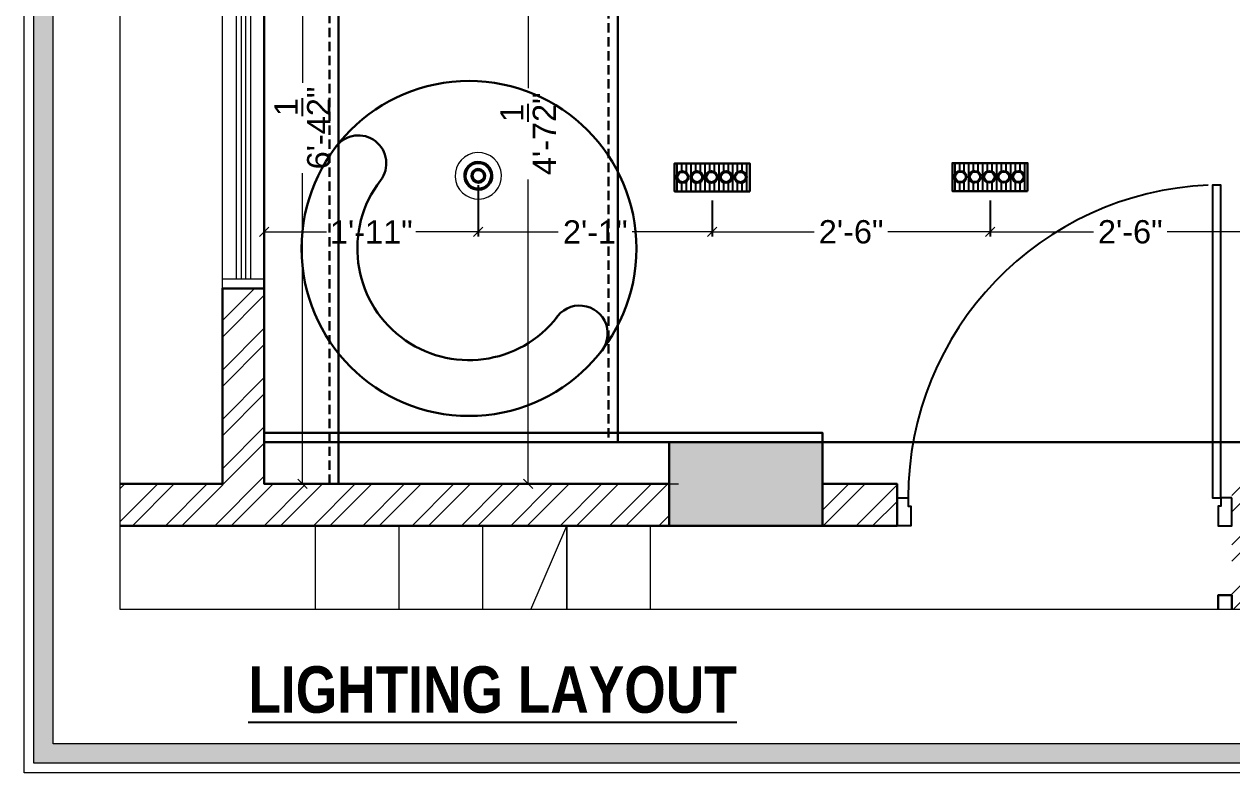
# Model space of a CAD drawing. Header units: millimetres. Extents: x 56222 to 3066687, y -650199 to -121287.
# Drawn here: x 131958.4 to 132088.2, y -184315.2 to -184234.8 of the extents above; entities that cross this region are included whole.
import ezdxf

# ---------------------------------------------------------------- set-up
doc = ezdxf.new("R2010")
doc.units = ezdxf.units.MM
doc.header["$MEASUREMENT"] = 0
doc.header["$PDMODE"] = 35
doc.linetypes.add('DASHEDX2', pattern=[1.5, 1, -0.5])
doc.layers.get('Defpoints').update_dxf_attribs({"color": 220})
for name, color, linetype in [('AR DOOR', 40, 'Continuous'), ('AR ELE-5', 134, 'Continuous'), ('AR HATCH-7', 7, 'Continuous')]:
    doc.layers.add(name, color=color, linetype=linetype)
for name, color, linetype, lineweight in [('COLUMN', 1, 'Continuous', 30), ('dim05', 1, 'Continuous', 13), ('Dimension', 10, 'DASHEDX2', 20), ('Electrical', 84, 'Continuous', 30), ('ELEVATION', 250, 'Continuous', 9), ('FIRST FLOOR', 7, 'Continuous', 9), ('FIRST FLOOR ( DW_RAIL )', 7, 'Continuous', 9), ('FIRST FLOOR_( PLine )_', 251, 'Continuous', 30), ('FIRST FLOOR_( STAIR )', 251, 'Continuous', 9), ('FURNITURE', 32, 'Continuous', 9), ('GF FALSE CEILING', 6, 'Continuous', 35), ('Labelling', 1, 'Continuous', 25), ('wall', 7, 'Continuous', 30), ('XX~SLAB ( BEAM )~ ( DIM )', 7, 'Continuous', 9)]:
    doc.layers.add(name, color=color, linetype=linetype, lineweight=lineweight)
doc.styles.add('Arial', font='arial.ttf')
doc.styles.get("Standard").update_dxf_attribs({"font": 'arial.ttf', "height": 6})
doc.styles.add('style4', font='ARIALN.TTF')
doc.dimstyles.new('ISO-25', dxfattribs={"dimtxt": 2.5, "dimasz": 1, "dimexe": 0.5, "dimexo": 1, "dimtad": 0, "dimdec": 1, "dimlunit": 4, "dimtxsty": 'Standard', "dimblk": 'OBLIQUE', "dimcen": 2.5, "dimclrd": 1, "dimclre": 1, "dimclrt": 5, "dimadec": 0, "dimazin": 0, "dimtfac": 1, "dimtdec": 1, "dimtmove": 0, "dimatfit": 3, "dimfxl": 1, "dimlwd": -1, "dimarcsym": 0})

# ---------------------------------------------------------------- blocks, each defined once
blk = doc.blocks.new('*U18')
for points in [[(0, 0), (0, 1120), (-30, 1120), (-30, 0)], [(40, 0), (0, 0), (0, -30), (-10, -30), (-10, -100), (40, -100)], [(-1160, 0), (-1120, 0), (-1120, -30), (-1110, -30), (-1110, -100), (-1160, -100)]]:
    blk.add_lwpolyline(points, close=True)
at = {"layer": 'AR ELE-5', "linetype": 'ByBlock', "ltscale": 15}
blk.add_arc((1.6, -0.7), 1121.6, 92.373, 179.9653, dxfattribs=at)
blk = doc.blocks.new('MASTER')
at = {"layer": 'FURNITURE', "color": 9, "lineweight": 30, "true_color": 0xc7c8ca}
blk.add_line((131357.19, -184215.94), (131357.19, -184062.94), dxfattribs=at)
blk.add_lwpolyline([(131409.19, -184211.44), (131349.19, -184211.44), (131349.19, -184210.44), (131409.19, -184210.44)], close=True, dxfattribs=at)
blk.add_circle((131371.2, -184190.64), 18, dxfattribs=at)
blk.add_circle((131371.2, -184190.64), 18, dxfattribs=at)
for centre, radius, start, end in [((131359.31, -184181.49), 3, 322.4256, 142.4256), ((131371.2, -184190.64), 12, 142.4256, 322.4256), ((131383.08, -184199.79), 3.02, 314.8302, 148.621)]:
    blk.add_arc(centre, radius, start, end, dxfattribs=at)
blk = doc.blocks.new('_Oblique')
at = {"layer": 'wall', "color": 0, "lineweight": -2}
blk.add_line((-0.5, -0.5), (0.5, 0.5), dxfattribs=at)
blk = doc.blocks.new('*D209')
at = {"layer": 'Defpoints', "color": 0, "lineweight": 30, "transparency": 16777216}
for p in [(131992.25, -184207.67), (131988.36, -184284.17), (131992.25, -184284.17)]:
    blk.add_point(p, dxfattribs=at)
at = {"layer": 'dim05', "color": 1, "linetype": 'Continuous', "lineweight": -2, "transparency": 16777216}
for p, q in [((131991.25, -184207.67), (131987.86, -184207.67)), ((131991.25, -184284.17), (131987.86, -184284.17))]:
    blk.add_line(p, q, dxfattribs=at)
at = {"layer": 'dim05', "color": 1, "linetype": 'Continuous', "transparency": 16777216}
for p, q in [((131988.36, -184207.67), (131988.36, -184241.06)), ((131988.36, -184284.17), (131988.36, -184250.79))]:
    blk.add_line(p, q, dxfattribs=at)
at = {"layer": 'dim05', "color": 1, "transparency": 16777216}
for p, rotation in [((131988.36, -184207.67), 90), ((131988.36, -184284.17), 270)]:
    blk.add_blockref('_Oblique', p, dxfattribs=dict(at, rotation=rotation))
at = {"layer": 'dim05', "color": 5, "lineweight": 25, "transparency": 16777216, "insert": (131988.36, -184245.92), "char_height": 2.5, "attachment_point": 5, "rotation": 90, "style": 'Arial'}
blk.add_mtext('6\'-4{\\H1x;\\S1/2;}"', dxfattribs=at)
blk = doc.blocks.new('asaasd')
at = {"layer": 'Electrical', "color": 5, "lineweight": 5, "ltscale": 8}
blk.add_ellipse((4539.27, 3683.15), major_axis=(1.69, -1.84), ratio=1, start_param=-0.785398, end_param=5.497787, dxfattribs=at)
at = {"layer": 'Electrical', "color": 5, "ltscale": 8}
for major_axis, start_param, end_param in [((1.02, -1.1), -0.785398, 5.497787), ((-1.01, -0.93), 0.785398, 7.068583), ((-0.544, -0.501), 0.785398, 7.068583), ((-0.453, -0.417), 0.785398, 7.068583)]:
    blk.add_ellipse((4539.27, 3683.15), major_axis=major_axis, ratio=1, start_param=start_param, end_param=end_param, dxfattribs=at)
blk = doc.blocks.new('*D602')
at = {"layer": 'Defpoints', "color": 0, "lineweight": 30, "transparency": 16777216}
for p in [(132016.01, -184228.61), (132012.6, -184284.17), (132013.43, -184284.17)]:
    blk.add_point(p, dxfattribs=at)
at = {"layer": 'dim05', "color": 1, "linetype": 'Continuous', "lineweight": -2, "transparency": 16777216}
for p, q in [((132015.01, -184228.61), (132012.1, -184228.61)), ((132012.43, -184284.17), (132012.1, -184284.17))]:
    blk.add_line(p, q, dxfattribs=at)
at = {"layer": 'dim05', "color": 1, "linetype": 'Continuous', "transparency": 16777216}
for p, q in [((132012.6, -184228.61), (132012.6, -184241.63)), ((132012.6, -184284.17), (132012.6, -184251.45))]:
    blk.add_line(p, q, dxfattribs=at)
at = {"layer": 'dim05', "color": 1, "transparency": 16777216}
for p, rotation in [((132012.6, -184228.61), 90), ((132012.6, -184284.17), 270)]:
    blk.add_blockref('_Oblique', p, dxfattribs=dict(at, rotation=rotation))
at = {"layer": 'dim05', "color": 5, "lineweight": 25, "transparency": 16777216, "insert": (132012.6, -184246.54), "char_height": 2.5, "attachment_point": 5, "rotation": 90, "style": 'Arial'}
blk.add_mtext('4\'-7{\\H1x;\\S1/2;}"', dxfattribs=at)
blk = doc.blocks.new('*D603')
at = {"layer": 'Defpoints', "color": 0, "lineweight": 30, "transparency": 16777216}
for p in [(131984.25, -184251.06), (132007.25, -184251.06), (131984.25, -184257.09)]:
    blk.add_point(p, dxfattribs=at)
at = {"layer": 'dim05', "color": 1, "linetype": 'Continuous', "lineweight": -2, "transparency": 16777216}
for p, q in [((131984.25, -184252.06), (131984.25, -184257.59)), ((132007.25, -184252.06), (132007.25, -184257.59))]:
    blk.add_line(p, q, dxfattribs=at)
at = {"layer": 'dim05', "color": 1, "linetype": 'Continuous', "transparency": 16777216}
for p, q in [((131984.25, -184257.09), (131990.94, -184257.09)), ((132007.25, -184257.09), (132000.55, -184257.09))]:
    blk.add_line(p, q, dxfattribs=at)
at = {"layer": 'dim05', "color": 1, "transparency": 16777216, "rotation": 180}
blk.add_blockref('_Oblique', (131984.25, -184257.09), dxfattribs=at)
at = {"layer": 'dim05', "color": 1, "transparency": 16777216}
blk.add_blockref('_Oblique', (132007.25, -184257.09), dxfattribs=at)
at = {"layer": 'dim05', "color": 5, "lineweight": 25, "transparency": 16777216, "insert": (131995.75, -184257.09), "char_height": 2.5, "attachment_point": 5, "style": 'Arial'}
blk.add_mtext('1\'-11"', dxfattribs=at)
blk = doc.blocks.new('*D604')
at = {"layer": 'Defpoints', "color": 0, "lineweight": 30, "transparency": 16777216}
for p in [(132007.25, -184251.06), (132032.38, -184252.73), (132032.38, -184257.09)]:
    blk.add_point(p, dxfattribs=at)
at = {"layer": 'dim05', "color": 1, "linetype": 'Continuous', "lineweight": -2, "transparency": 16777216}
for p, q in [((132007.25, -184252.06), (132007.25, -184257.59)), ((132032.38, -184253.73), (132032.38, -184257.59))]:
    blk.add_line(p, q, dxfattribs=at)
at = {"layer": 'dim05', "color": 1, "linetype": 'Continuous', "transparency": 16777216}
for p, q in [((132007.25, -184257.09), (132015.85, -184257.09)), ((132032.38, -184257.09), (132023.78, -184257.09))]:
    blk.add_line(p, q, dxfattribs=at)
at = {"layer": 'dim05', "color": 1, "transparency": 16777216, "rotation": 180}
blk.add_blockref('_Oblique', (132007.25, -184257.09), dxfattribs=at)
at = {"layer": 'dim05', "color": 1, "transparency": 16777216}
blk.add_blockref('_Oblique', (132032.38, -184257.09), dxfattribs=at)
at = {"layer": 'dim05', "color": 5, "lineweight": 25, "transparency": 16777216, "insert": (132019.82, -184257.09), "char_height": 2.5, "attachment_point": 5, "style": 'Arial'}
blk.add_mtext('2\'-1"', dxfattribs=at)
blk = doc.blocks.new('*D605')
at = {"layer": 'Defpoints', "color": 0, "lineweight": 30, "transparency": 16777216}
for p in [(132032.38, -184252.73), (132062.25, -184252.7), (132062.25, -184257.09)]:
    blk.add_point(p, dxfattribs=at)
at = {"layer": 'dim05', "color": 1, "linetype": 'Continuous', "lineweight": -2, "transparency": 16777216}
for p, q in [((132032.38, -184253.73), (132032.38, -184257.59)), ((132062.25, -184253.7), (132062.25, -184257.59))]:
    blk.add_line(p, q, dxfattribs=at)
at = {"layer": 'dim05', "color": 1, "linetype": 'Continuous', "transparency": 16777216}
for p, q in [((132032.38, -184257.09), (132043.35, -184257.09)), ((132062.25, -184257.09), (132051.28, -184257.09))]:
    blk.add_line(p, q, dxfattribs=at)
at = {"layer": 'dim05', "color": 1, "transparency": 16777216, "rotation": 180}
blk.add_blockref('_Oblique', (132032.38, -184257.09), dxfattribs=at)
at = {"layer": 'dim05', "color": 1, "transparency": 16777216}
blk.add_blockref('_Oblique', (132062.25, -184257.09), dxfattribs=at)
at = {"layer": 'dim05', "color": 5, "lineweight": 25, "transparency": 16777216, "insert": (132047.32, -184257.09), "char_height": 2.5, "attachment_point": 5, "style": 'Arial'}
blk.add_mtext('2\'-6"', dxfattribs=at)
blk = doc.blocks.new('*D606')
at = {"layer": 'Defpoints', "color": 0, "lineweight": 30, "transparency": 16777216}
for p in [(132062.25, -184252.7), (132092.38, -184252.73), (132092.38, -184257.09)]:
    blk.add_point(p, dxfattribs=at)
at = {"layer": 'dim05', "color": 1, "linetype": 'Continuous', "lineweight": -2, "transparency": 16777216}
for p, q in [((132062.25, -184253.7), (132062.25, -184257.59)), ((132092.38, -184253.73), (132092.38, -184257.59))]:
    blk.add_line(p, q, dxfattribs=at)
at = {"layer": 'dim05', "color": 1, "linetype": 'Continuous', "transparency": 16777216}
for p, q in [((132062.25, -184257.09), (132073.35, -184257.09)), ((132092.38, -184257.09), (132081.28, -184257.09))]:
    blk.add_line(p, q, dxfattribs=at)
at = {"layer": 'dim05', "color": 1, "transparency": 16777216, "rotation": 180}
blk.add_blockref('_Oblique', (132062.25, -184257.09), dxfattribs=at)
at = {"layer": 'dim05', "color": 1, "transparency": 16777216}
blk.add_blockref('_Oblique', (132092.38, -184257.09), dxfattribs=at)
at = {"layer": 'dim05', "color": 5, "lineweight": 25, "transparency": 16777216, "insert": (132077.32, -184257.09), "char_height": 2.5, "attachment_point": 5, "style": 'Arial'}
blk.add_mtext('2\'-6"', dxfattribs=at)

msp = doc.modelspace()

# ---------------------------------------------------------------- hatches: boundary and pattern name
at = {"layer": 'AR HATCH-7', "lineweight": 9, "true_color": 0x939598}
h = msp.add_hatch(dxfattribs=at)
h.set_pattern_fill('ANSI32', color=252, scale=10)
h.set_pattern_definition([(45, (935.793, -904.3916), (-2.65165043, 2.65165043), []), (45, (937.5608, -904.3916), (-2.65165043, 2.65165043), [])])
h.paths.add_polyline_path([(132169.75, -184267.67), (132165.25, -184267.67), (132165.25, -184282.17), (132165.25, -184284.17), (132088.25, -184284.17), (132088.25, -184297.66), (132092.75, -184297.66), (132092.75, -184288.67), (132165.25, -184288.67), (132165.25, -184297.66), (132169.75, -184297.66), (132169.75, -184288.67)])
h.paths.add_polyline_path([(132088.75, -184122.17), (132009.25, -184122.17), (132009.25, -184131.17), (132088.75, -184131.17)])
h.paths.add_polyline_path([(132169.75, -184122.17), (132165.25, -184122.17), (132103.75, -184122.17), (132103.75, -184131.17), (132120.49, -184131.17), (132165.25, -184131.17), (132165.25, -184221.17), (132165.25, -184224.17), (132167.75, -184224.17), (132169.75, -184224.17)])
h.paths.add_polyline_path([(132169.75, -184252.67), (132169.75, -184252.17), (132165.25, -184252.17), (132165.25, -184267.67), (132169.75, -184267.67)])
h.paths.add_polyline_path([(131984.25, -184263.17), (131979.75, -184263.17), (131979.75, -184284.17), (131968.77, -184284.17), (131968.77, -184288.67), (132027.75, -184288.67), (132027.75, -184284.17), (131984.25, -184284.17)])
h.paths.add_polyline_path([(132028.75, -184284.17), (132028.75, -184288.67)], flags=17)
h.paths.add_polyline_path([(132044.25, -184284.17), (132044.25, -184288.67), (132052.25, -184288.67), (132052.25, -184285.67), (132052.25, -184284.17)])
at = {"layer": 'AR HATCH-7', "lineweight": 15, "true_color": 0x939598}
h = msp.add_hatch(dxfattribs=at)
h.set_pattern_fill('AR-CONC', color=252, angle=45)
h.set_pattern_definition([(95, (935.793, -68.233), (5.51551999, 4.62807079), [0.75, -8.25]), (40, (935.793, -68.233), (-6.29992167, 4.3376815), [0.6, -6.6]), (145.4514445, (936.253, -67.847), (-0.78440164, 8.96575221), [0.63740192, -7.01142112]), (91.1842, (934.379, -66.819), (8.71693388, 6.37613776), [1.125, -12.375]), (141.6356355, (935.105, -66.287), (-0.2790007, 13.4971167), [0.9561034, -10.5171376]), (36.184164, (934.379, -66.819), (-0.2790007, 13.4971167), [0.9, -9.9]), (66, (935.4395, -66.465), (7.06771572, 1.37382476), [0.75, -8.25]), (11, (935.4395, -66.465), (-3.40708593, 6.84808435), [0.6, -6.6]), (116.4514447, (936.0285, -66.3506), (3.66062975, 8.22190906), [0.6374019, -7.01142112]), (82.5, (935.793, -68.2328), (-2.267931853, 2.439898176), [0, -6.52, 0, -6.7, 0, -6.625]), (52.5, (935.793, -68.2328), (-0.92872942, 4.6490945), [0, -3.82, 0, -6.37, 0, -2.525]), (12.5, (934.2162, -69.8097), (3.934181673, 3.615207618), [0, -2.5, 0, -7.8, 0, -10.35]), (2.5, (933.509, -70.517), (3.41589983, 4.83159807), [0, -3.25, 0, -5.18, 0, -7.35])])
h.paths.add_polyline_path([(132044.25, -184279.67), (132027.75, -184279.67), (132027.75, -184288.67), (132044.25, -184288.67)])
h.paths.add_polyline_path([(132103.75, -184122.17), (132088.75, -184122.17), (132088.75, -184131.17), (132103.75, -184131.17)])
at = {"layer": 'Dimension', "linetype": 'Continuous', "true_color": 0xd39e00}
h = msp.add_hatch(color=42, dxfattribs=at)
h.paths.add_polyline_path([(131959.48, -184105.86), (131959.48, -184314.18), (132255.44, -184314.18), (132255.44, -184105.86)])
h.paths.add_polyline_path([(131961.56, -184107.94), (132253.36, -184107.94), (132253.36, -184312.1), (131961.56, -184312.1)], flags=16)
at = {"layer": 'Electrical', "lineweight": 25, "true_color": 0x000000}
h = msp.add_hatch(dxfattribs=at)
h.set_pattern_fill('ANSI31', color=18, scale=4, angle=225)
h.set_pattern_definition([(270, (145027.62136, -205220.56646), (0.5, -5e-16), [])])
h.paths.add_polyline_path([(132034.1, -184252.73), (132034.97, -184251.68, -0.675401), (132035.43, -184250.54, -0.15536), (132035.81, -184250.66), (132036.43, -184249.91), (132036.43, -184249.73), (132028.34, -184249.73), (132028.34, -184252.73)])
h.paths.add_polyline_path([(132029.2, -184251.86, -1), (132029.2, -184250.54, -1)], flags=16)
h.paths.add_polyline_path([(132030.76, -184250.54, -1), (132030.76, -184251.86, -1)], flags=16)
h.paths.add_polyline_path([(132029.2, -184251.73, -1), (132029.2, -184250.67, -1)], flags=0)
h.paths.add_polyline_path([(132030.76, -184250.67, -1), (132030.76, -184251.73, -1)], flags=0)
h.paths.add_polyline_path([(132032.32, -184250.54, -1), (132032.32, -184251.86, -1)], flags=16)
h.paths.add_polyline_path([(132032.32, -184250.67, -1), (132032.32, -184251.73, -1)], flags=0)
h.paths.add_polyline_path([(132033.87, -184250.54, -1), (132033.87, -184251.86, -1)], flags=16)
h.paths.add_polyline_path([(132033.87, -184250.67, -1), (132033.87, -184251.73, -1)], flags=0)
h.paths.add_polyline_path([(132034.97, -184251.68), (132034.1, -184252.73), (132036.43, -184252.73), (132036.43, -184249.91), (132035.81, -184250.66, -0.731062), (132035.43, -184251.86, -0.193744)], flags=17)
h = msp.add_hatch(dxfattribs=at)
h.set_pattern_fill('ANSI31', color=18, scale=4, angle=225)
h.set_pattern_definition([(270, (145057.48316, -205220.53884), (0.5, -5e-16), [])])
h.paths.add_polyline_path([(132063.96, -184252.7), (132064.83, -184251.65, -0.675401), (132065.29, -184250.51, -0.15536), (132065.67, -184250.63), (132066.29, -184249.88), (132066.29, -184249.7), (132058.2, -184249.7), (132058.2, -184252.7)])
h.paths.add_polyline_path([(132059.07, -184251.84, -1), (132059.07, -184250.51, -1)], flags=16)
h.paths.add_polyline_path([(132060.62, -184250.51, -1), (132060.62, -184251.84, -1)], flags=16)
h.paths.add_polyline_path([(132059.07, -184251.7, -1), (132059.07, -184250.64, -1)], flags=0)
h.paths.add_polyline_path([(132060.62, -184250.64, -1), (132060.62, -184251.7, -1)], flags=0)
h.paths.add_polyline_path([(132062.18, -184250.51, -1), (132062.18, -184251.84, -1)], flags=16)
h.paths.add_polyline_path([(132062.18, -184250.64, -1), (132062.18, -184251.7, -1)], flags=0)
h.paths.add_polyline_path([(132063.73, -184250.51, -1), (132063.73, -184251.84, -1)], flags=16)
h.paths.add_polyline_path([(132063.73, -184250.64, -1), (132063.73, -184251.7, -1)], flags=0)
h.paths.add_polyline_path([(132064.83, -184251.65), (132063.96, -184252.7), (132066.29, -184252.7), (132066.29, -184249.88), (132065.67, -184250.63, -0.731062), (132065.29, -184251.84, -0.193744)], flags=17)

# ---------------------------------------------------------------- linework, layer by layer
at = {"layer": 'COLUMN'}
msp.add_lwpolyline([(132044.25, -184279.67), (132044.25, -184288.67), (132027.75, -184288.67), (132027.75, -184279.67)], close=True, dxfattribs=at)
at = {"layer": 'Dimension', "color": 42, "linetype": 'Continuous', "true_color": 0xd39e00}
for points in [[(131958.44, -184104.82), (132256.47, -184104.82), (132256.47, -184315.22), (131958.44, -184315.22)], [(131959.48, -184105.86), (132255.44, -184105.86), (132255.44, -184314.18), (131959.48, -184314.18)], [(131961.56, -184107.94), (132253.36, -184107.94), (132253.36, -184312.1), (131961.56, -184312.1)]]:
    msp.add_lwpolyline(points, close=True, dxfattribs=at)
at = {"layer": 'Electrical', "color": 240, "true_color": 0xed1f24}
for points in [[(132036.43, -184252.73), (132028.34, -184252.73), (132028.34, -184249.73), (132036.43, -184249.73)], [(132066.29, -184252.7), (132058.2, -184252.7), (132058.2, -184249.7), (132066.29, -184249.7)]]:
    msp.add_lwpolyline(points, close=True, dxfattribs=at)
at = {"layer": 'Electrical', "color": 18, "lineweight": 25, "true_color": 0x000000}
for centre, radius in [((132029.2, -184251.2), 0.662), ((132029.2, -184251.2), 0.53), ((132030.76, -184251.2), 0.662), ((132030.76, -184251.2), 0.53), ((132032.32, -184251.2), 0.662), ((132032.32, -184251.2), 0.53), ((132033.87, -184251.2), 0.662), ((132033.87, -184251.2), 0.53), ((132035.43, -184251.2), 0.662), ((132035.43, -184251.2), 0.53), ((132059.07, -184251.17), 0.662), ((132059.07, -184251.17), 0.53), ((132060.62, -184251.17), 0.662), ((132060.62, -184251.17), 0.53), ((132062.18, -184251.17), 0.662), ((132062.18, -184251.17), 0.53), ((132063.73, -184251.17), 0.662), ((132063.73, -184251.17), 0.53), ((132065.29, -184251.17), 0.662), ((132065.29, -184251.17), 0.53)]:
    msp.add_circle(centre, radius, dxfattribs=at)
at = {"layer": 'ELEVATION', "lineweight": 0}
msp.add_lwpolyline([(132174.87, -184116.5), (132174.87, -184297.66), (131968.77, -184297.66), (131968.77, -184116.5)], close=True, dxfattribs=at)
at = {"layer": 'FIRST FLOOR'}
for p, q in [((131979.75, -184284.17), (131979.75, -184122.17)), ((131984.25, -184263.17), (131979.75, -184263.17)), ((131984.25, -184284.17), (131984.25, -184263.17)), ((131968.77, -184284.17), (131979.75, -184284.17)), ((131984.25, -184284.17), (132028.75, -184284.17)), ((131968.77, -184288.67), (132052.25, -184288.67))]:
    msp.add_line(p, q, dxfattribs=at)
at = {"layer": 'FIRST FLOOR ( DW_RAIL )'}
for points in [[(131981.75, -184153.17), (131981.75, -184262.17), (131981.25, -184262.17), (131981.25, -184153.17)], [(131982.75, -184153.17), (131982.75, -184262.17), (131982.25, -184262.17), (131982.25, -184153.17)]]:
    msp.add_lwpolyline(points, close=True, dxfattribs=at)
msp.add_lwpolyline([(131984.25, -184262.17), (131979.75, -184262.17)], dxfattribs=at)
at = {"layer": 'FIRST FLOOR_( PLine )_'}
for points in [[(132027.75, -184284.17), (131984.25, -184284.17), (131984.25, -184263.17), (131979.75, -184263.17), (131979.75, -184284.17), (131968.77, -184284.17)], [(131968.77, -184288.67), (132052.25, -184288.67), (132052.25, -184284.17), (132044.25, -184284.17)]]:
    msp.add_lwpolyline(points, dxfattribs=at)
at = {"layer": 'FIRST FLOOR_( STAIR )'}
for p, q in [((131989.75, -184297.66), (131989.75, -184288.67)), ((131998.75, -184297.66), (131998.75, -184288.67)), ((132007.75, -184297.66), (132007.75, -184288.67)), ((132016.75, -184297.66), (132016.75, -184288.67)), ((132025.75, -184297.66), (132025.75, -184288.67))]:
    msp.add_line(p, q, dxfattribs=at)
msp.add_lwpolyline([(132012.89, -184297.66), (132016.75, -184288.67), (132016.75, -184297.67)], dxfattribs=at)
at = {"layer": 'FURNITURE', "color": 3, "linetype": 'DASHEDX2', "lineweight": 30}
for p, q in [((131991.25, -184284.17), (131991.25, -184131.17)), ((132021.25, -184131.17), (132021.25, -184279.67))]:
    msp.add_line(p, q, dxfattribs=at)
at = {"layer": 'FURNITURE', "lineweight": 30}
msp.add_lwpolyline([(132086.78, -184297.66), (132086.78, -184296.12), (132088.22, -184296.12), (132088.22, -184297.66)], dxfattribs=at)
at = {"layer": 'GF FALSE CEILING', "color": 9, "lineweight": 30, "true_color": 0xc7c8ca}
for points in [[(131984.25, -184131.17), (132165.25, -184131.17), (132165.25, -184279.67), (131984.25, -184279.67)], [(132022.25, -184131.17), (132102.25, -184131.17), (132102.25, -184279.67), (132022.25, -184279.67)]]:
    msp.add_lwpolyline(points, close=True, dxfattribs=at)
at = {"layer": 'XX~SLAB ( BEAM )~ ( DIM )'}
msp.add_lwpolyline([(131984.25, -184152.17), (131984.25, -184263.17), (131979.75, -184263.17), (131979.75, -184152.17)], close=True, dxfattribs=at)

# ---------------------------------------------------------------- block references
at = {"xscale": -1, "rotation": 180}
msp.add_blockref('asaasd', (127467.98, -180567.91), dxfattribs=at)
at = {"layer": 'AR DOOR', "linetype": 'ByBlock', "lineweight": -2, "extrusion": (0, 0, -1), "xscale": -0.02999999999996949, "yscale": 0.02999999999996949, "zscale": -0.02999999999996949}
msp.add_blockref('*U18', (-132087.05, -184285.67), dxfattribs=at)
at = {"layer": 'dim05', "color": 242, "lineweight": 30, "true_color": 0xcd2027}
msp.add_blockref('MASTER', (635.05, -68.23), dxfattribs=at)

# ---------------------------------------------------------------- texts
at = {"layer": 'Labelling', "color": 251, "true_color": 0x636466, "insert": (132008.78, -184306.3), "char_height": 5, "attachment_point": 5, "style": 'style4'}
msp.add_mtext_dynamic_manual_height_columns('{\\fArial Narrow|b1|i0|c0|p34;\\LLIGHTING LAYOUT}', width=103.5896, gutter_width=1, heights=[0], dxfattribs=at)

# ---------------------------------------------------------------- dimensions: what is measured, and where the dimension line sits
at = {"layer": 'dim05', "color": 27, "lineweight": 25, "true_color": 0x7d5120}
dim = msp.add_linear_dim(base=(131988.36, -184284.17), p1=(131992.25, -184207.67), p2=(131992.25, -184284.17), angle=90, dimstyle='ISO-25', override={"dimtxsty": 'Arial', "dimtmove": 1}, dxfattribs=at)
dim.commit()
dim.dimension.update_dxf_attribs({"geometry": '*D209', "text_midpoint": (131988.36, -184245.92)})
dim = msp.add_linear_dim(base=(132012.6, -184284.17), p1=(132016.01, -184228.61), p2=(132013.43, -184284.17), angle=90, dimstyle='ISO-25', override={"dimtxsty": 'Arial', "dimtmove": 1}, dxfattribs=at)
dim.commit()
dim.dimension.update_dxf_attribs({"geometry": '*D602', "text_midpoint": (132012.6, -184246.54), "dimtype": 160})
for base, p1, p2, picture, middle in [((131984.25, -184257.09), (132007.25, -184251.06), (131984.25, -184251.06), '*D603', (131995.75, -184257.09)), ((132032.38, -184257.09), (132007.25, -184251.06), (132032.38, -184252.73), '*D604', (132019.82, -184257.09)), ((132062.25, -184257.09), (132032.38, -184252.73), (132062.25, -184252.7), '*D605', (132047.32, -184257.09)), ((132092.38, -184257.09), (132062.25, -184252.7), (132092.38, -184252.73), '*D606', (132077.32, -184257.09))]:
    dim = msp.add_linear_dim(base=base, p1=p1, p2=p2, dimstyle='ISO-25', override={"dimtxsty": 'Arial', "dimtmove": 1}, dxfattribs=at)
    dim.commit()
    dim.dimension.update_dxf_attribs({"geometry": picture, "text_midpoint": middle})

doc.saveas('drawing.dxf')
